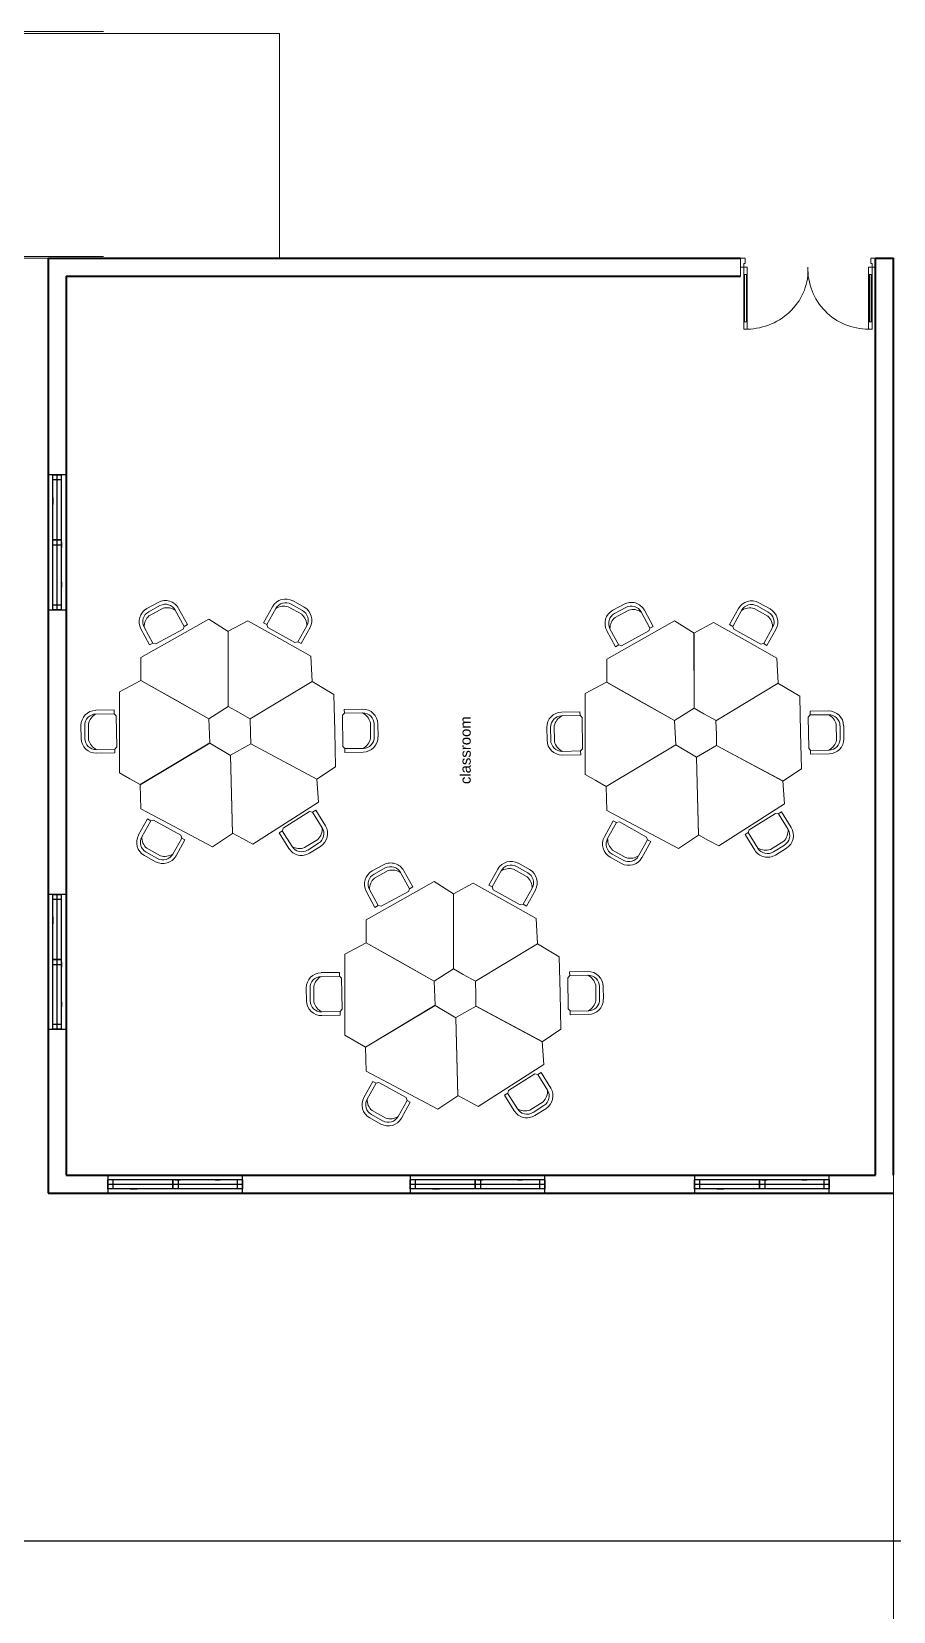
# Model space of a CAD drawing. Header units: metres. Extents: x -846 to 2173, y -239 to 2157.
# Drawn here: x -51.18 to -41.6, y 299.95 to 317.52 of the extents above; entities that cross this region are included whole.
import ezdxf

# ---------------------------------------------------------------- set-up
doc = ezdxf.new("R2010")
doc.units = ezdxf.units.M
doc.header["$MEASUREMENT"] = 0
for name, color, linetype, lineweight in [('furniture', 220, 'Continuous', 13), ('interiors', 133, 'Continuous', 13), ('JO_ DOOR LINE', 50, 'Continuous', 18), ('JO_ELEVATION LINE', 3, 'Continuous', 20), ('NVMI_FURN', 50, 'Continuous', 20), ('section line', 104, 'Continuous', 40), ('section step', 21, 'Continuous', 15), ('text_space', 7, 'Continuous', 13), ('xl section', 20, 'Continuous', 30)]:
    doc.layers.add(name, color=color, linetype=linetype, lineweight=lineweight)
doc.styles.get("Standard").update_dxf_attribs({"font": 'arial.ttf'})

# ---------------------------------------------------------------- blocks, each defined once
blk = doc.blocks.new('window')
at = {"layer": 'JO_ DOOR LINE', "linetype": 'ByBlock', "lineweight": 30}
for p, q in [((3725.6, 7181.6), (3725.6, 7161.6)), ((3875.6, 7176.6), (3725.6, 7176.6)), ((3725.6, 7166.6), (3725.6, 7176.6)), ((3875.6, 7171.6), (3725.6, 7171.6)), ((3731.2, 7176.6), (3731.2, 7166.6)), ((3758.4, 7176.6), (3750.6, 7176.6)), ((3797.9, 7166.6), (3797.9, 7176.6)), ((3797.9, 7176.6), (3797.9, 7176.6)), ((3797.9, 7176.6), (3797.9, 7166.6)), ((3800.6, 7176.6), (3806.5, 7176.6)), ((3803.9, 7176.6), (3803.9, 7166.6)), ((3845, 7176.6), (3850.6, 7176.6)), ((3870, 7166.6), (3870, 7176.6)), ((3875.6, 7161.6), (3875.6, 7181.6)), ((3875.6, 7176.6), (3875.6, 7166.6)), ((3875.6, 7166.6), (3725.6, 7166.6)), ((3750.6, 7166.6), (3758.4, 7166.6)), ((3797.9, 7166.6), (3797.9, 7166.6)), ((3850.6, 7166.6), (3845, 7166.6))]:
    blk.add_line(p, q, dxfattribs=at)
at = {"layer": 'JO_ELEVATION LINE', "linetype": 'ByBlock', "lineweight": -2}
for p, q in [((3875.6, 7181.6), (3725.6, 7181.6)), ((3725.6, 7161.6), (3875.6, 7161.6))]:
    blk.add_line(p, q, dxfattribs=at)
blk = doc.blocks.new('A$C0A95752C')
for p, q in [((35, 710), (35, 790)), ((35, 790), (75, 790)), ((35, 710), (35, 180)), ((75, 710), (35, 710)), ((75, 710), (35, 710)), ((45, 710), (45, 180)), ((65, 710), (45, 710)), ((65, 180), (65, 710)), ((75, 790), (75, 710)), ((75, 180), (75, 710)), ((1425, 790), (1425, 710)), ((1465, 790), (1425, 790)), ((1425, 710), (1465, 710)), ((1425, 180), (1425, 710)), ((1425, 710), (1465, 710)), ((1435, 180), (1435, 710)), ((1435, 710), (1455, 710)), ((1455, 710), (1455, 180)), ((1465, 710), (1465, 790)), ((1465, 710), (1465, 180)), ((35, 180), (35, 100)), ((75, 180), (35, 180)), ((35, 180), (75, 180)), ((45, 180), (65, 180)), ((75, 100), (75, 180)), ((1465, 180), (1425, 180)), ((1425, 100), (1425, 180)), ((1425, 180), (1465, 180)), ((1455, 180), (1435, 180)), ((1465, 180), (1465, 100)), ((0, 100), (0, 0)), ((35, 100), (0, 100)), ((35, 100), (75, 100)), ((35, 60), (35, 100)), ((50, 60), (35, 60)), ((50, 50), (50, 60)), ((50, 0), (50, 50)), ((1465, 100), (1425, 100)), ((1450, 50), (1450, 60)), ((1450, 60), (1465, 60)), ((1450, 0), (1450, 50)), ((1465, 100), (1500, 100)), ((1465, 60), (1465, 100)), ((1500, 100), (1500, 0)), ((0, 0), (50, 0)), ((1500, 0), (1450, 0))]:
    blk.add_line(p, q)
blk.add_arc((1422, 117), 673, 89.7657, 181.4438)
blk.add_ellipse((74, 151), major_axis=(667, -122), ratio=0.940794, start_param=0.11153, end_param=1.73917)
blk = doc.blocks.new('SP CHR')
at = {"layer": 'NVMI_FURN'}
for p, q in [((25347.8, -20.9), (25270.9, -64.4)), ((25370, -34.9), (25347.8, -20.9)), ((25370, -77.5), (25370, -34.9)), ((25370, -77.5), (25370, -34.9)), ((25270.9, -77.5), (25270.9, -64.4)), ((25270.9, -77.5), (25270.9, -90.5)), ((25370, -77.5), (25370, -120)), ((25370, -77.5), (25370, -120)), ((25347.8, -134), (25270.9, -90.5)), ((25370, -120), (25347.8, -134))]:
    blk.add_line(p, q, dxfattribs=at)
blk = doc.blocks.new('CLASSROOM_TABLES')
at = {"layer": 'furniture'}
blk.add_line((276.914, 283.678), (276.914, 283.68), dxfattribs=at)
at = {"layer": 'NVMI_FURN'}
for p, q in [((277.22, 285.507), (277.346, 285.575)), ((277.24, 285.471), (277.365, 285.539)), ((278.518, 285.348), (278.617, 285.526)), ((278.791, 285.527), (278.943, 285.442)), ((278.825, 285.555), (278.949, 285.486)), ((278.845, 285.591), (278.97, 285.522)), ((277.245, 285.427), (277.399, 285.51)), ((277.634, 285.308), (277.536, 285.488)), ((277.67, 285.328), (277.573, 285.507)), ((278.342, 285.371), (278.123, 285.253)), ((278.693, 285.174), (278.342, 285.371)), ((278.693, 285.174), (278.342, 285.371)), ((278.555, 285.328), (278.518, 285.348)), ((278.554, 285.328), (278.653, 285.506)), ((277.25, 285.101), (277.153, 285.28)), ((277.286, 285.12), (277.189, 285.3)), ((277.622, 285.278), (277.318, 285.113)), ((277.633, 285.308), (277.622, 285.278)), ((277.633, 285.308), (277.67, 285.328)), ((278.123, 285.253), (278.125, 284.417)), ((278.555, 285.328), (278.565, 285.297)), ((278.867, 285.129), (278.565, 285.297)), ((278.693, 285.174), (279.044, 284.976)), ((278.693, 285.174), (279.044, 284.976)), ((278.899, 285.136), (278.998, 285.314)), ((278.935, 285.116), (279.034, 285.294)), ((277.287, 285.121), (277.25, 285.101)), ((277.287, 285.121), (277.318, 285.113)), ((278.898, 285.136), (278.867, 285.129)), ((278.898, 285.136), (278.935, 285.116)), ((279.044, 284.976), (279.058, 284.696)), ((279.058, 284.696), (278.368, 284.279)), ((279.3, 284.55), (279.057, 284.695)), ((279.309, 284.147), (279.3, 284.55)), ((279.309, 284.147), (279.3, 284.55)), ((276.855, 284.378), (276.651, 284.375)), ((276.856, 284.337), (276.652, 284.333)), ((276.856, 284.336), (276.855, 284.378)), ((276.856, 284.336), (276.878, 284.313)), ((276.878, 284.313), (276.884, 283.967)), ((278.233, 284.356), (278.125, 284.417)), ((278.233, 284.356), (278.369, 284.28)), ((279.416, 284.343), (279.395, 284.319)), ((279.399, 283.973), (279.395, 284.319)), ((279.415, 284.385), (279.619, 284.387)), ((279.416, 284.343), (279.415, 284.385)), ((279.416, 284.343), (279.62, 284.346)), ((276.489, 284.061), (276.487, 284.204)), ((276.53, 284.062), (276.528, 284.205)), ((276.572, 284.047), (276.569, 284.221)), ((278.372, 284.125), (278.368, 284.279)), ((278.372, 284.125), (278.374, 284.002)), ((279.309, 284.147), (279.319, 283.745)), ((279.309, 284.147), (279.319, 283.745)), ((279.706, 284.237), (279.708, 284.062)), ((279.748, 284.221), (279.749, 284.079)), ((279.789, 284.222), (279.791, 284.079)), ((276.863, 283.942), (276.659, 283.938)), ((276.863, 283.943), (276.884, 283.967)), ((276.863, 283.943), (276.864, 283.901)), ((279.111, 283.607), (278.374, 284.002)), ((279.42, 283.949), (279.399, 283.973)), ((279.42, 283.948), (279.625, 283.951)), ((279.42, 283.949), (279.421, 283.907)), ((276.864, 283.901), (276.659, 283.897)), ((279.421, 283.907), (279.625, 283.91)), ((279.319, 283.745), (279.111, 283.607)), ((278.736, 283.065), (279.03, 283.248)), ((279.061, 283.242), (279.03, 283.248)), ((279.061, 283.242), (279.097, 283.265)), ((279.062, 283.243), (279.17, 283.069)), ((279.097, 283.265), (279.205, 283.091)), ((277.226, 283.166), (277.127, 282.988)), ((277.262, 283.146), (277.163, 282.968)), ((277.263, 283.146), (277.226, 283.166)), ((277.263, 283.146), (277.294, 283.153)), ((277.294, 283.153), (277.596, 282.985)), ((278.727, 283.034), (278.736, 283.065)), ((277.607, 282.954), (277.508, 282.776)), ((277.643, 282.934), (277.544, 282.755)), ((277.607, 282.954), (277.596, 282.985)), ((277.607, 282.954), (277.643, 282.934)), ((278.727, 283.034), (278.691, 283.012)), ((278.691, 283.012), (278.799, 282.839)), ((278.726, 283.034), (278.834, 282.861)), ((279.121, 282.939), (278.973, 282.847)), ((279.129, 282.896), (279.008, 282.82)), ((277.316, 282.691), (277.192, 282.76)), ((277.336, 282.727), (277.212, 282.796)), ((277.37, 282.755), (277.218, 282.84)), ((279.151, 282.861), (279.03, 282.785))]:
    blk.add_line(p, q, dxfattribs=at)
for centre, radius, start, end in [((277.425, 285.428), 0.167, 28.418, 118.418), ((277.425, 285.428), 0.126, 28.418, 118.418), ((278.763, 285.445), 0.167, 60.9071, 150.9069), ((278.763, 285.445), 0.126, 60.9071, 150.9069), ((278.744, 285.368), 0.165, 73.6645, 123.4675), ((278.888, 285.376), 0.167, 330.9069, 60.9069), ((277.3, 285.36), 0.167, 118.4181, 208.418), ((277.3, 285.36), 0.126, 118.4181, 208.418), ((277.354, 285.303), 0.165, 131.1755, 180.9785), ((277.444, 285.351), 0.165, 55.8574, 105.6604), ((278.833, 285.319), 0.165, 358.3463, 48.1494), ((278.888, 285.376), 0.126, 330.9069, 60.9069), ((276.654, 284.207), 0.167, 91.0184, 181.0184), ((276.654, 284.207), 0.126, 91.0184, 181.0184), ((276.731, 284.188), 0.165, 118.4578, 168.2608), ((279.621, 284.22), 0.167, 0.6864, 90.6862), ((279.545, 284.198), 0.165, 13.4438, 63.2468), ((279.621, 284.22), 0.126, 0.6864, 90.6862), ((276.656, 284.064), 0.167, 181.0185, 271.0184), ((276.656, 284.064), 0.126, 181.0185, 271.0184), ((276.732, 284.086), 0.165, 193.7759, 243.579), ((279.623, 284.077), 0.126, 270.6862, 0.6862), ((279.623, 284.077), 0.167, 270.6862, 0.6862), ((279.547, 284.097), 0.165, 298.1257, 347.9287), ((279.005, 283.056), 0.165, 314.6535, 4.4566), ((279.063, 283.003), 0.126, 301.8961, 31.896), ((279.063, 283.003), 0.167, 301.8961, 31.896), ((277.273, 282.906), 0.167, 150.9069, 240.9069), ((277.273, 282.906), 0.126, 150.9069, 240.9069), ((277.328, 282.963), 0.165, 178.3463, 228.1494), ((277.398, 282.837), 0.167, 240.9071, 330.9069), ((277.398, 282.837), 0.126, 240.9071, 330.9069), ((277.417, 282.914), 0.165, 253.6645, 303.4675), ((278.941, 282.927), 0.167, 211.896, 301.896), ((278.919, 283.003), 0.165, 239.3354, 289.1384), ((278.941, 282.927), 0.126, 211.896, 301.896)]:
    blk.add_arc(centre, radius, start, end, dxfattribs=at)
at = {"layer": 'NVMI_FURN', "xscale": 0.009812437210140083, "yscale": 0.009812437210140083, "zscale": 0.009812437210140083}
blk.add_blockref('SP CHR', (29.184, 285.595), dxfattribs=at)
at = {"layer": 'NVMI_FURN'}
for p, xscale, yscale, zscale, rotation in [((149.241, 59.457), 0.01021025730861901, 0.01021025730861901, 0.01021025730861901, 60.48850144290783), ((19.232, 276.024), -0.01021025730861901, 0.01021025730861901, 0.01021025730861901, 181.4655043287247), ((162.366, 63.74), -0.009812437210140086, 0.009812437210140083, 0.009812437210140083, 241.9540057716326)]:
    blk.add_blockref('SP CHR', p, dxfattribs=dict(at, xscale=xscale, yscale=yscale, zscale=zscale, rotation=rotation))

msp = doc.modelspace()

# ---------------------------------------------------------------- linework, layer by layer
at = {"layer": 'interiors'}
for p, q in [((-50.383, 317.523), (-55.471, 317.523)), ((-50.383, 315.023), (-55.241, 315.023)), ((-50.998, 315.003), (-54.698, 315.003)), ((-41.598, 304.803), (-41.598, 304.603)), ((-41.598, 304.603), (-41.598, 294.803))]:
    msp.add_line(p, q, dxfattribs=at)
msp.add_lwpolyline([(-57.377, 317.503), (-48.426, 317.503), (-48.426, 315.003), (-57.377, 315.003)], close=True, dxfattribs=at)
at = {"layer": 'section line'}
for p, q in [((-50.998, 315.003), (-43.298, 315.003)), ((-50.998, 315.003), (-50.998, 304.603)), ((-41.798, 315.003), (-41.598, 315.003)), ((-41.798, 304.803), (-41.798, 315.003)), ((-41.798, 315.003), (-41.598, 315.003)), ((-41.598, 304.803), (-41.598, 315.003)), ((-50.798, 314.803), (-43.298, 314.803)), ((-50.798, 314.803), (-50.798, 304.803)), ((-50.998, 310.903), (-50.998, 304.603)), ((-50.798, 304.803), (-41.798, 304.803)), ((-50.998, 304.603), (-41.598, 304.603))]:
    msp.add_line(p, q, dxfattribs=at)
at = {"layer": 'section step'}
msp.add_line((-43.298, 315.003), (-43.298, 314.803), dxfattribs=at)
at = {"layer": 'xl section'}
msp.add_ray((-54.898, 300.737), (1, 0), dxfattribs=at)

# ---------------------------------------------------------------- block references
at = {"layer": 'furniture', "xscale": -0.0009993833504546837, "yscale": 0.0009993833504546837, "zscale": 0.0009993833504546837, "rotation": 180.0019801458695}
msp.add_blockref('A$C0A95752C', (-43.298, 315.003), dxfattribs=at)
at = {"layer": 'furniture'}
for p in [(-327.12, 25.6), (-321.939, 25.58), (-324.614, 22.682)]:
    msp.add_blockref('CLASSROOM_TABLES', p, dxfattribs=at)
at = {"layer": 'section step', "xscale": 0.01, "yscale": 0.01, "zscale": 0.01, "rotation": 270}
for p in [(-122.614, 349.849), (-122.614, 345.183)]:
    msp.add_blockref('window', p, dxfattribs=at)
at = {"layer": 'section step', "xscale": 0.01, "yscale": 0.01, "zscale": 0.01}
for p in [(-87.591, 232.986), (-84.229, 232.986), (-81.067, 232.986)]:
    msp.add_blockref('window', p, dxfattribs=at)

# ---------------------------------------------------------------- texts
at = {"layer": 'text_space', "insert": (-46.417, 309.154), "char_height": 0.1185, "attachment_point": 1, "rotation": 90}
msp.add_mtext_dynamic_manual_height_columns('classroom', width=0.35664, gutter_width=0.593, heights=[0], dxfattribs=at)

doc.saveas('drawing.dxf')
